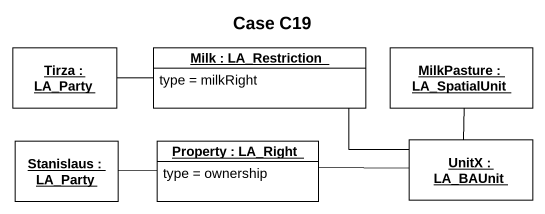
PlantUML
@startuml
title Case C19
hide circle
hide empty members
object "Tirza : LA_Party" as Tirza #FFFFFF
object "Milk : LA_Restriction" as Milk #FFFFFF {
  type = milkRight
}
object "MilkPasture : LA_SpatialUnit" as MilkPasture #FFFFFF
object "Stanislaus : LA_Party" as Stanislaus #FFFFFF
object "Property : LA_Right" as Property #FFFFFF {
  type = ownership
}
object "UnitX : LA_BAUnit" as UnitX #FFFFFF
Tirza -right- Milk
Milk -right- UnitX
MilkPasture -- UnitX
Stanislaus -right- Property
Property -right- UnitX
@enduml
